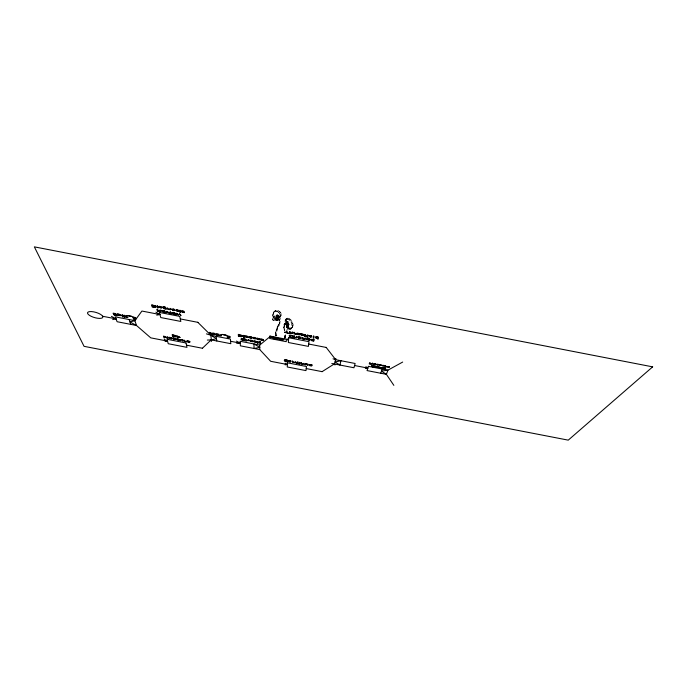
<?xml version="1.0" encoding="UTF-8"?>
<svg xmlns="http://www.w3.org/2000/svg" width="687" height="687" viewBox="0 0 687 687"><rect width="100%" height="100%" fill="white"/><g stroke="black" fill="none" stroke-linecap="round" stroke-linejoin="round"><path stroke-width="0.52" stroke-dasharray="3.44 2.58" d="M285.483 338.734L285.483 334.483M285.328 337.721L285.354 334.526M276.741 318.871L278.587 316.467L279.034 318.605C276.775 323.792 271.863 317.583 272.816 314.208C273.323 308.918 280.992 309.622 281.447 314.448L279.592 317.059L275.693 316.81L277.204 316.561L279.102 314.929L279.849 315.883L280.914 315.719M277.814 320.236L279.034 318.605C275.805 322.031 271.846 313.856 274.56 311.211M277.359 315.556C278.235 315.239 276.681 313.822 277.282 316.132L276.517 314.921L277.282 316.132M288.523 329.889C296.174 329.09 292.954 317.128 286.539 318.304L285.242 319.979L284.985 321.739L286.659 326.78L287.029 323.955L286.634 327.957C285.509 325.878 291.048 320.176 286.402 325.827L287.57 328.403L286.462 326.205L286.754 324.951M288.214 323.671L287.432 323.86L287.2 327.888C294.723 333.272 292.533 316.956 285.62 319.369M284.71 338.966L284.839 333.65M284.555 339.009L284.71 333.702M275.642 335.917C273.563 328.171 283.087 324.204 279.686 316.338L278.433 315.848L277.127 317.377M285.955 323.646L286.848 322.023L288.145 323.01L286.556 325.398L285.955 323.646L286.762 323.543L287.175 322.246M286.161 323.414L286.754 322.332L287.836 323.371C287.75 325.99 285.131 324.101 286.694 323.345L288.102 321.653L286.719 324.822L288.102 321.653M286.968 322.478L285.775 322.718L287.175 322.718L285.706 322.186L285.251 320.838L286.539 318.304M287.982 325.878L287.02 323.732M288.145 322.289L287.673 323.01L287.664 321.954L287.604 323.56L288.72 323.105M286.402 325.827L287.432 323.86M278.115 319.678L279.042 317.171L278.123 318.244L278.235 318.734L279.154 317.66M288.197 323.431L286.427 327.39L286.685 329.073L287.759 329.803M276.646 317.334C275.015 317.746 277.986 318.382 276.732 318.184L276.913 317.454L276.088 316.613M286.367 322.34L284.04 324.273L283.619 327.261L284.865 332.594M276.655 315.281L276.732 314.723M283.817 327.33L284.341 323.955L286.427 322.547M287.037 324.608L287.973 323.543C286.402 324.238 287.209 325.844 287.157 327.725L286.462 326.205L287.329 324.753M292.267 327.476L288.248 328.747L288.574 327.27L287.673 326.067L286.745 327.132L287.458 325.518L286.531 326.583L287.389 325.14L286.462 326.205M286.728 326.076L286.427 327.39L286.565 326.351M276.32 316.578L276.913 317.454L276.037 316.973L276.483 316.93M280.09 323.199C276.44 324.316 278.046 329.777 276.226 333.178L275.435 333.143L277.084 327.149L279.961 323.233L279.472 316.587L278.166 316.269L276.715 318.201L278.905 317.248M284.341 323.955C284.641 328.249 282.64 326.059 285.491 332.353M277.282 326.943C277.496 331.572 274.92 332.259 276.165 335.634M288.136 326.823L287.2 327.888L288.574 327.27L289.699 327.965L289.373 329.185L290.309 328.128L290.06 329.193L290.987 328.137L290.816 328.953L292.602 326.995L291.331 328.541M284.22 323.835L285.157 324.118L283.997 327.424M278.587 316.467L274.688 319.653L275.607 318.579L274.087 318.94L275.006 317.866L273.478 317.926L274.044 315.908L273.117 316.99L273.864 315.11L272.945 316.183M281.447 314.448L279.995 316.793M273.915 312.353L272.207 315.719L272.421 319.653L275.719 320.443L276.337 318.716L274.388 320.03L277.668 317.54M286.934 325.887L287.286 324.736M286.273 325.157L288.093 322.735M286.591 324.796L287.836 323.371M279.102 314.929L277.565 317.497M277.239 315.161L277.428 314.586M278.415 319.446L276.913 320.735L277.342 319.61L275.788 320.434L276.414 320.692L277.342 319.61M284.229 324.247L284.968 324.144M285.157 324.118L284.581 324.788L284.04 324.273M277.084 327.149C278.381 327.785 280.356 323.697 279.463 323.122M283.748 327.218L284.246 327.038L285.174 331.503M287.269 324.496L287.733 325.69M286.221 324.049L287.175 322.718L286.505 323.242M278.158 316.862L276.852 318.39M278.828 317.308L278.381 317.815L279.351 323.379M273.649 312.293L275.315 310.67M272.816 314.208L273.735 313.126M274.405 311.743L276.062 310.43M272.808 315.23L273.727 314.157M275.152 311.503L276.277 311.434L277.196 310.361M276.277 311.434L277.333 311.692L278.244 310.618M273.478 317.926L274.396 316.844M277.333 311.692L278.467 312.31L279.386 311.237M280.528 315.513L279.111 312.825L280.03 311.752M279.746 313.555L280.665 312.482M275.264 320.151L276.638 318.579M281.223 315.221L279.592 317.059L278.381 316.501L279.308 315.427M280.339 314.56L281.258 313.487M277.84 317.883L278.759 316.81L278.123 318.244L277.6 317.746M275.788 320.434L276.706 319.352M278.931 316.956L279.849 315.883M276.913 320.735L277.831 319.661M278.888 318.888L277.496 320.52L278.742 319.163M286.367 319.129L287.295 318.072M285.251 320.838L286.161 318.914M278.716 317.42L279.351 316.733M287.08 319.163L288.008 318.098M285.414 321.568L286.342 320.503L286.178 319.773M287.759 319.386L288.686 318.321M285.706 322.186L286.634 321.121L286.342 320.503M286.307 322.761L287.235 321.696L287.81 321.86M288.892 320.005L289.811 318.94M289.854 320.838L290.781 319.781M290.816 322.014L291.743 320.958M291.408 322.959L292.336 321.894M287.647 328.334L288.574 327.27M291.941 324.152L292.868 323.096M288.248 328.747L289.184 327.682M288.763 329.03L289.699 327.965M292.233 325.732L293.169 324.668M292.215 326.54L293.151 325.483M291.992 327.398L292.928 326.342M277.024 317.841L278.433 315.848M275.727 335.763L276.277 335.325L276.973 335.771M275.942 335.891L276.406 335.368L275.891 332.611L275.487 336.029M288.652 325.037L288.815 325.647L287.63 325.02L288.858 325.295M279.669 320.202L280.064 319.352L279.24 319.756C280.923 321.061 278.828 316.381 279.472 323.354M277.11 317.969L278.63 317.549M277.496 316.501L278.183 316.003L278.381 316.501M275.212 319.601L276.157 318.991M284.847 324.436L286.367 323.56M286.762 323.543L284.581 324.788L286.273 323.86M276.749 317.755L276.191 317.883M288.437 325.166L287.63 325.02M287.793 324.281L289.261 324.857M276.165 335.445L276.835 335.849M287.767 325.526L288.695 326.377L288.205 325.346M275.839 315.771L276.947 316.613M278.467 312.31L279.111 312.825M286.634 321.121L287.235 321.696M279.394 320.133L278.604 317.574M288.016 325.586L288.154 326.085M276.784 318.347L276.663 317.772M287.552 322.641L287.321 321.765L287.673 323.01M277.814 315.994L277.874 316.827M278.183 316.003L278.072 316.484L278.183 316.003M279.686 316.338L279.248 316.853L279.686 316.338M289.15 324.075L288.54 324.504L289.15 324.075M277.694 317.102L275.178 318.347L277.694 317.102M277.96 315.127L277.557 315.342L277.96 315.127M276.784 316.862L275.753 317.154L276.784 316.862M274.482 320.116L273.211 320.279L272.421 319.653L273.211 320.279L274.482 320.116M287.87 322.778L286.848 322.023L287.87 322.778M276.2 315.376L276.243 316.029L276.2 315.376"/><path stroke-width="1.03" d="M286.402 339.275L286.256 341.671L269.647 338.451L269.69 336.029L288.54 339.696L287.484 338.992M197.95 322.349L180.295 318.931M308.703 344.041L326.385 347.476M333.023 358.812L335.642 359.627L335.874 358.502M380.727 373.239L382.221 369.031M202.382 348.3L211.098 339.893L211.33 341.525M285.208 363.277L287.432 364.539L270.652 361.285L259.755 349.58L240.381 345.827L240.089 341.259L259.712 345.063L270.549 336.201M322.057 371.684L334.26 363.973L334.981 364.96M402.685 362.058L387.957 370.138L381.465 371.143L386.395 374.338L393.857 385.364M206.409 333.865L210.875 335.239L213.399 334.492C220.613 335.368 209.046 330.73 213.399 334.492M211.424 339.928L216.482 338.665L210.763 335.282L211.424 339.928L230.815 343.689L230.403 339.095L210.763 335.282M112.702 319.601L116 318.854L111.431 316.346M156.713 315.118L159.951 314.543L155.906 312.147M287.364 339.902L288.54 339.696M165.12 341.456L167.551 341.113L164.287 339.421M285.088 364.788L287.432 364.539M365.372 368.309L367.828 368.095L365.87 366.678M207.328 340.074L211.098 339.893M236.654 343.26L240.21 343.139L236.5 341.078M159.951 314.543L141.926 311.048L134.884 320.657L129.98 321.98L136.498 325.483L150.754 337.858L167.551 341.113M102.5 316.243L116 318.854M230.6 341.276L240.21 343.139M354.492 365.51L367.828 368.095M331.795 363.492L334.26 363.973M186.503 345.175L202.416 348.257M306.222 368.567L322.117 371.65M155.271 305.852L151.544 304.822L152.136 306.943C152.961 306.952 156.481 308.291 155.975 306.419A2.585 0.945 15.6 0 0 155.271 305.852M197.77 322.263L210.875 335.239M326.162 347.382L335.642 359.627M129.13 319.541L130.813 324.384M216.19 336.338L216.783 340.967M259.712 345.063L259.755 349.58M263.49 339.936L263.267 340.4A1.305 0.472 12.7 0 1 262.606 340.486L260.656 339.945L260.287 339.017A1.597 0.584 12.7 0 1 260.948 338.837L263.422 339.584L260.785 339.412L263.49 339.936M187.362 341.207L189.956 341.817L189.835 342.255A1.254 0.429 14.2 0 1 189.243 342.341L187.345 341.825L186.83 340.941A1.537 0.532 14.3 0 1 187.405 340.769L189.818 341.482L187.362 341.207M212.953 333.599C214.688 336.158 215.847 332.474 212.953 333.599M175.176 339.215C170.668 338.287 176.55 341.087 175.537 338.399L174.756 338.33A1.803 0.618 14.6 0 0 173.674 338.004L172.643 338.21L175.176 339.215M179.35 337.283L177.624 337.283L177.461 336.561L179.35 337.283M270.858 337.24L272.335 337.695L270.858 337.24M273.16 337.223L273.194 337.42A2.113 0.781 12.5 0 1 273.907 337.454L274.955 338.021L273.297 337.858L273.28 338.562L275.401 338.974L273.752 338.133L275.461 338.047A1.28 0.472 12.5 0 0 275.272 337.746L274.182 337.343A2.593 0.962 12.5 0 0 273.16 337.223M180.003 337.42L177.048 337.369L176.619 335.548L180.003 337.42M376.983 364.78C377.67 365.862 380.675 364.127 377.137 364.342A1.795 0.653 9.8 0 1 377.893 364.368L378.7 364.668L376.983 364.78M175.666 336.716L172.609 336.51L172.162 334.681L175.494 335.548L175.838 336.098L174.945 336.218L175.666 336.716M379.464 365.261C380.117 366.283 383.612 364.831 379.628 364.831A1.795 0.653 9.7 0 1 380.375 364.849L381.191 365.149L379.464 365.261M220.896 335.359L219.11 335.256L218.981 334.2L218.372 334.08L218.543 335.496L221.257 335.926L221.42 334.672L220.802 334.552L220.896 335.359M284.555 332.293L288.823 333.358L287.037 332.774L287.149 331.022L286.47 330.894L286.367 332.645L284.555 332.293M371.641 363.87L369.254 363.887L369.64 362.642L371.641 363.87M288.677 337.729L288.351 342.504L308.403 346.385L308.995 341.671L288.677 337.729M289.588 331.503L289.45 333.564L290.086 333.684C289.794 332.13 293.495 334.87 292.774 332.113L292.138 331.993L292.027 333.023L291.236 333.126L290.154 332.731L290.232 331.623L289.588 331.503M287.552 362.83L287.252 366.978L305.964 370.602L306.488 366.506L287.552 362.83M287.733 361.491C285.277 363.002 281.833 358.477 286.737 359.962C290.232 361.362 283.087 358.674 284.968 361.01A1.426 0.498 12 0 0 285.758 361.328A2.259 0.799 12 0 0 286.908 361.508L287.733 361.491M292.911 337.188C290.249 338.949 286.582 333.822 291.855 335.445C295.608 336.991 287.905 334.037 289.94 336.673A1.529 0.575 12.1 0 0 290.79 337.025A2.422 0.919 12.1 0 0 292.027 337.214L292.911 337.188M294.01 332.353L293.89 333.839L296.26 334.277L294.56 333.53L294.654 332.482L294.01 332.353M293.933 335.866L293.761 337.892L294.397 338.013C294.13 336.484 297.754 339.189 297.085 336.484L296.449 336.355L296.329 337.369L295.539 337.463L294.474 337.077L294.568 335.995L293.933 335.866M292.576 361.113L292.464 362.375L295.41 362.607L295.513 361.68L294.079 362.513L292.576 361.113M298.252 337.901L301 338.485L301.241 337.283L300.365 337.214A1.906 0.721 11.9 0 0 299.257 336.862C294.371 336.819 305.56 339.55 298.287 337.91M296.166 362.908L296.509 363.526L298.347 363.509L297.153 363.097C299.292 361.508 296.878 361.302 296.561 362.985L296.166 362.908M300.107 334.268L299.815 334.758A1.34 0.515 11.9 0 1 299.111 334.844L297.11 334.286L296.818 333.315A1.649 0.627 11.9 0 1 297.54 333.118L300.064 333.899L297.308 333.727L300.107 334.268M121.238 315.608L118.258 315.548L117.494 313.504L119.615 314.414A1.58 0.55 16 0 1 120.5 314.766L121.238 315.608M300.88 333.779L300.889 334.062A2.619 0.996 11.8 0 1 301.945 334.088L303.173 334.535L300.88 334.947L303.568 335.642L301.456 334.913L303.551 334.904L303.611 334.389L300.88 333.779M300.571 337.523L298.647 337.231L300.571 337.523M299.008 363.852L299.652 364.204L299.008 363.852M299.197 362.392L299.068 363.655L299.661 363.767L299.79 362.513L299.197 362.392M371.409 365.956L372.895 366.918A2.37 0.859 9.9 0 0 373.762 367.03L374.157 366.849L373.522 366.858A1.666 0.601 9.9 0 1 372.663 366.721L372.053 365.853L374.441 365.991L371.409 365.956M302.46 337.523L302.306 338.966L305.475 339.198L305.612 338.133L304.976 338.013L304.83 339.017L304.04 339.112L302.976 338.725L303.096 337.643L302.46 337.523M164.468 311.761L162.312 311.34L164.468 311.761M300.966 362.736L300.829 363.99L303.774 364.222L303.903 363.303L302.443 364.136L301.447 363.792L301.559 362.848L300.966 362.736M304.788 334.449L304.556 336.493L305.191 336.621C304.985 335.076 308.583 337.798 307.974 335.067L307.329 334.938L307.175 335.96L306.376 336.063L305.303 335.668L305.423 334.569L304.788 334.449M307.029 337.91C313.65 339.558 300.829 337.832 309.717 340.409L309.691 338.639L307.029 337.91M374.192 364.016C378.202 366.3 376.012 362.71 374.192 364.016M304.968 363.964L304.865 364.78L305.457 364.891C304.934 363.148 308.162 363.964 307.201 365.226L307.793 365.347L307.956 364.093L304.968 363.964M248.763 340.589L246.35 340.451L246.384 341.156L245.774 341.035L245.68 339.095L247.397 340.623L248.127 340.537L248.119 339.567L248.728 339.687L248.763 340.589M309.21 339.241L309.116 340.022L307.141 339.189L309.21 339.241M230.042 336.896C230.987 338.751 223.636 336.991 229.338 337.549C231.407 336.974 222.751 335.179 229.269 336.252A1.486 0.532 13.5 0 1 229.999 336.767L230.042 336.896M377.756 367.021C381.714 369.28 379.585 365.733 377.756 367.021M241.532 339.035L242.022 339.867A1.486 0.541 13.2 0 0 242.863 340.202A2.353 0.85 13.2 0 0 244.057 340.383C246.848 341.241 238.123 339.799 241.798 338.442C248.651 340.245 243.198 338.116 241.532 339.035M254.302 341.336L256.612 342.512L254.422 342.092A1.666 0.601 12.9 0 1 253.778 341.662L253.924 340.941A1.503 0.55 12.9 0 1 254.697 340.855L256.595 341.559L254.302 341.336M313.444 336.123L313.169 338.167L313.804 338.287L314.088 336.252L313.444 336.123M380.572 367.571L382.53 368.387L381.027 367.665L382.814 367.579L380.572 367.571M174.567 313.719L172.411 313.298L174.567 313.719M171.535 338.408L169.526 338.021L171.535 338.408M314.217 339.893C312.293 340.082 308.111 338.073 313.899 340.992A1.331 0.498 11.5 0 1 313.195 341.078L311.22 340.529L310.962 339.576A1.632 0.618 11.5 0 1 311.683 339.387L314.217 339.893M311.984 364.952L309.39 364.995L311.975 365.493L311.7 365.905A1.237 0.438 11.4 0 1 311.039 365.973L309.193 365.467L308.952 364.634A1.52 0.532 11.4 0 1 309.622 364.479L311.984 364.952M276.14 338.262C277.814 341.585 279.798 336.69 276.14 338.262M251.931 337.824L251.717 338.159A1.305 0.472 13 0 1 251.064 338.244L249.106 337.712L248.711 336.776A1.597 0.584 13 0 1 249.364 336.587L251.837 337.085L249.218 337.171L251.931 337.824M317.592 338.373L317.506 339.009L318.141 339.129L318.442 337.094C315.977 335.557 313.255 338.193 317.592 338.373M317.746 337.334L317.626 338.176L315.651 337.429L316.252 336.905L317.746 337.334M276.638 338.287C277.127 340.846 279.214 337.351 276.638 338.287M252.988 341.31L252.773 341.637A1.288 0.464 13 0 1 252.12 341.722L250.188 341.19L249.793 340.271A1.58 0.575 13 0 1 250.446 340.091L252.893 340.58L250.3 340.658L252.988 341.31M176.035 310.515L178.895 311.555L176.679 310.816L178.646 310.773L178.526 310.223L175.872 309.914A2.654 0.979 15 0 1 176.868 309.923L178.165 310.387L176.035 310.515M387.056 366.514L388.619 367.313L389.426 366.961L387.554 366.514L389.52 366.557L387.056 366.514M159.324 306.668L161.333 307.51L159.324 306.668M125.73 315.848L126.236 317.488L127.962 317.428L126.631 316.973C126.133 315.402 128.529 316.054 125.73 315.848M176.705 339.438L179.35 340.357L177.315 339.627L179.118 339.687L179.006 339.215L176.55 338.923A2.447 0.842 14.5 0 1 177.478 338.94L178.654 339.412L176.705 339.438M181.583 311.589L184.434 312.628L182.218 311.889L184.193 311.855L184.082 311.297L181.42 310.988A2.654 0.979 14.9 0 1 182.424 311.005L183.712 311.46L181.583 311.589M189.414 341.877L187.405 341.491L189.414 341.877M279.24 339.241L280.949 339.764L279.24 339.241M241.824 335.995L239.067 336.175L238.973 334.715L241.824 335.995M282.056 339.18L283.757 339.704L282.056 339.18M255.727 338.708C255.109 339.43 250.858 337.712 253.769 337.334A1.863 0.687 12.9 0 1 254.868 337.678L255.701 337.746L255.727 338.708M335.505 359.67L334.595 364.007L353.96 367.76L355.119 363.475L335.505 359.67M173.279 338.253L175.125 338.992L173.279 338.253M340.924 360.727L339.945 365.046L335.024 361.98L340.924 360.727M242.502 336.123L241.498 336.716L238.432 336.269L238.312 334.371L241.841 335.342A2.465 0.902 13.3 0 1 242.417 335.866L242.502 336.123M289.004 360.95C290.429 363.303 291.949 359.911 289.004 360.95M174.541 310.172C171.595 311.409 172.592 307.381 174.541 310.172M279.678 339.284L280.511 339.722L279.678 339.284M162.948 307.484L163.867 308.643L166.469 309.219L165.541 307.141L162.991 306.531L165.498 307.733L162.948 307.484M282.486 339.223L283.327 339.653L282.572 339.155M288.403 360.795C290.876 364.136 292.98 359.421 288.403 360.795M309.536 335.986C310.953 338.682 312.817 334.758 309.536 335.986M113.553 314.423L114.514 315.23L117.219 315.711L114.274 314.826L116.927 314.612L115.21 313.547A4.38 1.511 16.1 0 0 113.819 313.306L113.003 313.263L116.24 314.371L113.553 314.423M175.005 336.553L173.184 336.424L173.055 335.9L175.005 336.553M170.78 309.657L167.731 309.468L167.345 307.888L169.414 309.588L170.118 309.476L169.887 308.377L170.531 308.506L170.78 309.657M308.892 335.823C311.4 339.636 313.959 334.183 308.892 335.823M368.369 366.343L367.047 370.585L386.395 374.338L387.957 370.138L368.369 366.343M369.907 363.337L369.752 363.835L371.16 363.852L369.907 363.337M372.483 363.2L372.182 364.127L373.814 364.428L372.483 363.2M375.085 366.025L374.664 367.296L375.093 367.382C375.222 366.42 377.309 368.163 377.249 366.446L376.004 367.047L375.085 366.025M165.086 311.975L164.949 312.199A1.357 0.489 15.3 0 1 164.33 312.302L162.278 311.735L161.668 310.722A1.657 0.61 15.3 0 1 162.261 310.507C170.659 312.353 156.344 309.322 165.086 311.975M382.212 365.432L382.444 366.119C382.264 364.849 384.703 365.424 383.741 366.369L384.505 365.527L382.255 365.355M171.716 309.159C174.069 313.152 176.98 308.016 171.716 309.159M383.406 367.639L382.96 368.91L383.681 368.18L385.321 368.988L384.273 368.326L385.742 368.086L383.406 367.639M385.373 365.699L385.038 366.618L386.661 366.927L385.373 365.699M175.176 313.933L175.03 314.148A1.348 0.498 15 0 1 174.404 314.26L172.368 313.693L171.776 312.679A1.657 0.61 15 0 1 172.377 312.465C180.775 314.311 166.434 311.28 175.176 313.933M245.173 336.587L247.852 337.557L245.766 336.862L247.732 336.853L247.715 336.355L245.113 336.046A2.542 0.927 13.1 0 1 246.109 336.063L247.32 336.493L245.173 336.587M251.33 337.755L249.226 337.351L251.33 337.755M180.149 339.533L180.32 340.615L180.913 340.726C179.779 338.854 183.24 339.764 182.665 341.07L183.257 341.181L182.957 339.842L180.149 339.533M252.395 341.241L250.308 340.838L252.395 341.241M172.111 338.605L171.973 338.794A1.262 0.429 14.6 0 1 171.389 338.88L169.491 338.365L168.933 337.472A1.546 0.524 14.7 0 1 169.491 337.3C177.315 339.009 163.935 336.183 172.111 338.605M177.031 313.624L176.602 314.689L175.941 314.56L176.593 313.203L178.397 314.698L179.693 313.804L181.007 315.539L179.462 314.096L178.234 314.998L177.031 313.624M256.732 338.828L259.394 339.799L257.316 339.103L259.3 339.095L259.291 338.597L256.689 338.287A2.533 0.927 12.8 0 1 257.694 338.313L258.896 338.743L256.732 338.828M262.889 339.996L260.785 339.593L262.889 339.996M253.271 337.592L255.109 338.365L253.271 337.592M120.594 315.539L118.731 315.299L118.422 314.457L120.594 315.539M158.68 306.454C160.646 308.635 162.63 308.755 161.754 306.797L160.913 306.737A1.958 0.721 15.4 0 0 159.736 306.368L158.68 306.454M299.463 334.337L297.291 333.916L299.463 334.337M135.803 318.227L134.892 318.399L135.828 319.283L133.166 318.82L135.33 318.948L133.905 318.304L135.107 318.158L134.884 317.72L132.419 316.99L134.892 317.446A1.52 0.532 15.7 0 1 135.717 317.978L135.803 318.227M313.564 340.58L311.409 340.159L313.564 340.58M163.643 307.63L164.004 308.42L165.765 308.815L165.55 307.948L163.643 307.63M159.925 311.469L158.087 311.357L157.881 310.576L159.925 311.469M311.383 365.544L309.373 365.149L311.383 365.544M155.434 306.797L152.746 306.831L152.291 305.191L154.841 305.938L155.434 306.797M175.211 335.891L173.004 335.694L172.841 335.016L175.211 335.891M376.09 364.496L374.595 364.213L376.09 364.496M379.636 367.502L378.159 367.219L379.636 367.502M160.621 311.683L157.486 311.469L156.928 309.39L157.821 310.352L161.093 310.198L159.436 310.739L160.621 311.683M388.954 366.995L387.468 366.703L388.954 366.995M167.327 311.709L166.469 312.722L165.782 312.585L166.915 311.331L169.449 313.298L167.327 311.709M652.65 366.858L568.252 440.144L84.054 346.334L34.35 246.856L652.65 366.858M165.584 336.939L164.571 337.746L164.15 336.192L163.566 336.08L164.056 337.884L165.885 337.291L168.212 338.691L167.748 336.888L167.121 336.767L167.534 338.322L165.584 336.939M259.875 341.851L258.424 342.169L257.402 341.37L257.436 343.294L258.046 343.414L258.029 342.178L260.571 343.363L258.879 342.401L260.691 342.006L259.875 341.851M259.738 347.339L254.078 348.481L253.958 343.947L259.738 347.339M209.38 332.542C208.419 331.984 212.841 332.663 211.536 334.595L209.87 334.268L210.866 334.268L210.66 332.997L209.38 332.542M186.52 341.576L184.923 341.13L184.125 340.065L184.417 341.405L186.555 341.585M157.529 305.981L156.885 305.852L157.306 307.441L157.95 307.57L157.529 305.981M180.295 310.395L179.65 310.275L179.985 311.838L180.621 311.967L180.295 310.395M158.062 307.836L157.34 307.699L158.062 307.836M180.724 312.233L180.003 312.096L180.724 312.233M170.556 312.035L169.921 311.907L170.282 313.461L170.917 313.581L170.556 312.035M171.02 313.847L170.307 313.71L171.02 313.847M179.745 316.381L159.393 312.439L160.741 317.54L180.836 321.439L179.745 316.381M280.803 338.648L282.589 340.366L280.803 338.648M244.083 335.496L243.464 335.376L243.542 336.793L244.16 336.913L244.083 335.496M244.211 337.154L243.516 337.025L244.211 337.154M131.724 316.398L127.43 315.573L131.724 316.398M122.501 314.99L121.882 314.869L122.63 316.939L123.248 317.05L122.501 314.99M124.338 315.342L123.72 315.221L124.253 316.707L124.862 316.827L124.338 315.342M226.221 335.23L221.944 334.406L226.221 335.23M217.152 333.848L216.542 333.727L216.723 335.144L217.332 335.265L217.152 333.848M124.991 317.085L124.304 316.947L124.991 317.085M217.401 335.505L216.714 335.368L217.401 335.505M134.884 320.657L115.236 316.853L117.099 321.722L136.498 325.483L134.884 320.657M186.031 342.968L167.07 339.292L168.238 343.723L186.976 347.356L186.031 342.968M102.775 316.467L102.183 315.625A7.978 2.688 16.4 0 0 89.344 311.658A7.978 2.688 16.4 0 0 93.14 317.136A7.978 2.688 16.4 0 0 102.775 316.467"/></g></svg>
